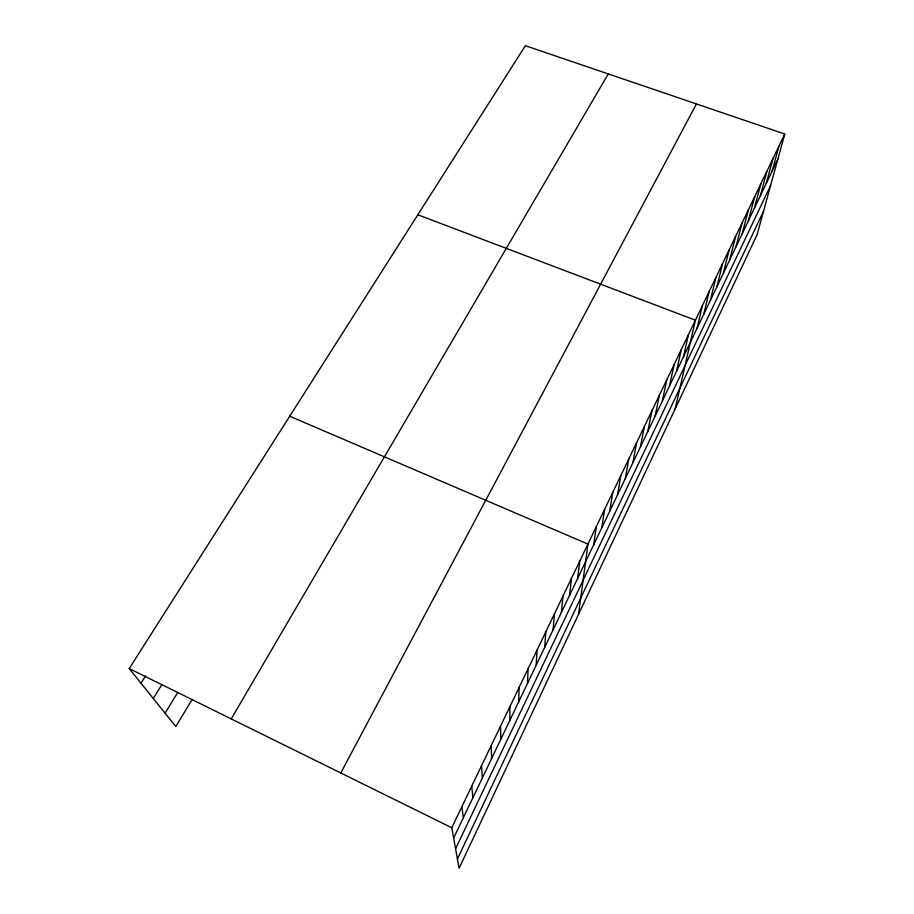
<?xml version="1.0" encoding="UTF-8"?>
<svg xmlns="http://www.w3.org/2000/svg" width="914" height="914" viewBox="0 0 914 914"><rect width="100%" height="100%" fill="white"/><g stroke="black" fill="none" stroke-linecap="round" stroke-linejoin="round"><path stroke-width="1.37" d="M509.829 720.415L509.875 706.705M518.718 701.781L519.061 687.568M527.492 683.409L528.109 668.717M536.141 665.301L537.032 650.128M544.664 647.443L545.818 631.814M553.073 629.837L554.49 613.762M561.367 612.471L563.024 595.974M569.548 595.345L571.444 578.425M577.614 578.448L579.75 561.127M578.539 614.345L587.942 544.081L289.715 416.236M593.734 544.687L596.328 526.59M601.778 527.835L604.611 509.349M609.718 511.212L612.768 492.36M617.556 494.805L620.812 475.611M625.279 478.639L628.741 459.091M632.899 462.678L636.555 442.799M640.417 446.935L644.267 426.724M647.832 431.397L651.876 410.889M655.155 416.064L659.382 395.248M662.376 400.938L666.774 379.836M669.505 386.005L674.086 364.617M676.543 371.267L681.284 349.605M683.489 356.723L688.391 334.798M675.149 408.924L695.417 320.186L417.835 214.779M697.119 328.183L702.34 305.756M703.803 314.188L709.173 291.52M710.406 300.363L715.913 277.456M716.919 286.71L722.574 263.586M723.362 273.229L729.155 249.888M729.715 259.907L735.644 236.36M735.999 246.757L742.054 223.005M742.202 233.756L748.383 209.82M748.338 220.925L754.644 196.796M754.393 208.243L760.814 183.931M760.379 195.71L766.915 171.215M766.286 183.326L772.936 158.67M772.124 171.089L778.888 146.263M784.772 134.015L757.1 234.658L459.102 868.3L451.767 827.753L784.772 134.015L525.367 45.7L129.228 668.568L175.819 726.504L192.248 699.313M457.423 859.023L763.601 211.008M455.572 848.775L770.662 185.325M453.641 838.081L777.905 159.002M340.785 772.981L696.434 103.945M231.219 718.907L608.278 73.931M165.091 713.16L177.739 692.469M153.289 698.479L161.984 684.426M141.019 683.226L145.555 676.006M129.228 668.568L451.767 827.753M461.833 806.799L463.352 817.733M471.738 786.166L472.926 797.694M481.484 765.852L482.352 777.951M491.092 745.835L491.641 758.483M500.552 726.127L500.803 739.312"/></g></svg>
